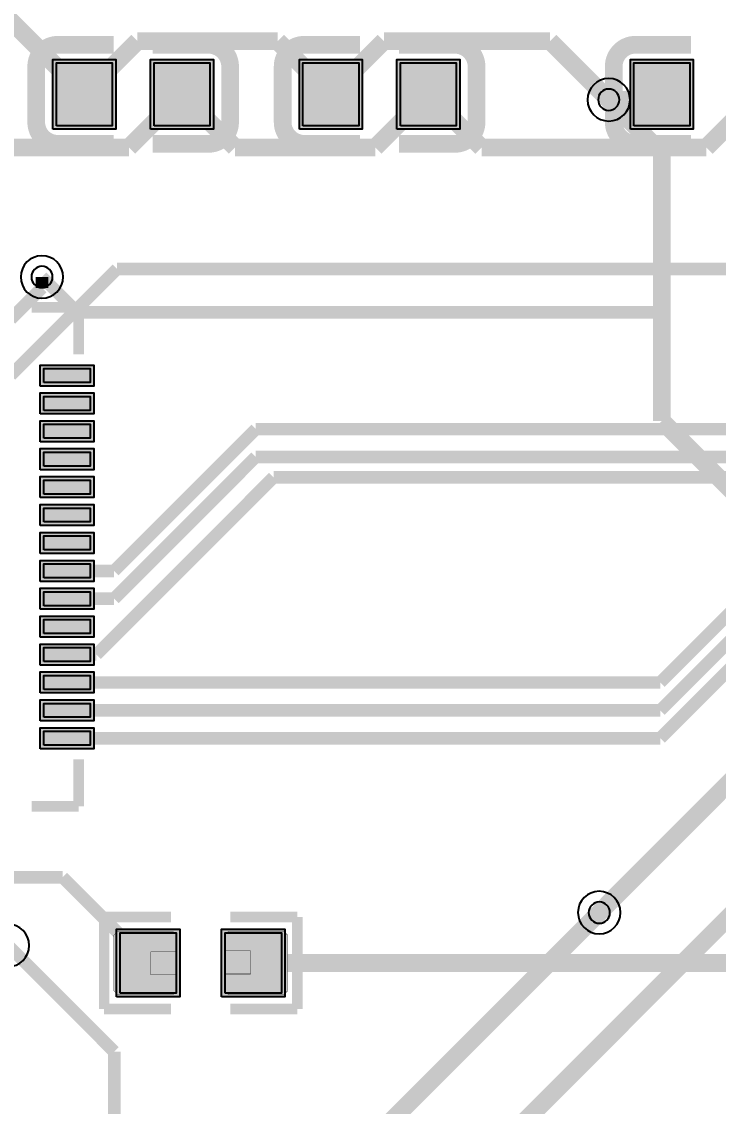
# Model space of a CAD drawing. Header units: millimetres. Extents: x 15 to 87.1, y 6.4 to 62.
# Drawn here: x 50.52 to 60.51, y 38.33 to 53.88 of the extents above; entities that cross this region are included whole.
import ezdxf

# ---------------------------------------------------------------- set-up
doc = ezdxf.new("R2010")
doc.units = ezdxf.units.MM
doc.header["$MEASUREMENT"] = 0
for name, color, linetype, true_color in [('Bottom-Layer', 7, 'Continuous', 0x0000ff), ('Hole-Layer', 7, 'Continuous', 0x222222), ('Multi-Layer', 7, 'Continuous', 0xc0c0c0), ('Top-Layer', 7, 'Continuous', 0xff0000), ('Top-Paste-Mask-Layer', 7, 'Continuous', 0x808080), ('Top-Silkscreen-Layer', 7, 'Continuous', 0xffcc00), ('Top-Solder-Mask-Layer', 7, 'Continuous', 0x800080)]:
    doc.layers.add(name, color=color, linetype=linetype, true_color=true_color)

msp = doc.modelspace()

# ---------------------------------------------------------------- hatches: boundary and pattern name
at = {"layer": 'Top-Layer'}
for points in [[(51.017, 52.387), (51.017, 53.287), (51.817, 53.287), (51.817, 52.387)], [(52.417, 52.387), (52.417, 53.287), (53.217, 53.287), (53.217, 52.387)], [(54.551, 52.387), (54.551, 53.287), (55.351, 53.287), (55.351, 52.387)], [(55.951, 52.387), (55.951, 53.287), (56.751, 53.287), (56.751, 52.387)], [(59.299, 52.387), (59.299, 53.287), (60.099, 53.287), (60.099, 52.387)], [(50.835, 48.707), (50.835, 48.907), (51.5, 48.907), (51.5, 48.707)], [(50.835, 48.307), (50.835, 48.507), (51.5, 48.507), (51.5, 48.307)], [(50.835, 47.907), (50.835, 48.107), (51.5, 48.107), (51.5, 47.907)], [(50.835, 47.507), (50.835, 47.707), (51.5, 47.707), (51.5, 47.507)], [(50.835, 47.107), (50.835, 47.307), (51.5, 47.307), (51.5, 47.107)], [(50.835, 46.707), (50.835, 46.907), (51.5, 46.907), (51.5, 46.707)], [(50.835, 46.307), (50.835, 46.507), (51.5, 46.507), (51.5, 46.307)], [(50.835, 45.907), (50.835, 46.107), (51.5, 46.107), (51.5, 45.907)], [(50.835, 45.507), (50.835, 45.707), (51.5, 45.707), (51.5, 45.507)], [(50.835, 45.107), (50.835, 45.307), (51.5, 45.307), (51.5, 45.107)], [(50.835, 44.707), (50.835, 44.907), (51.5, 44.907), (51.5, 44.707)], [(50.835, 44.307), (50.835, 44.507), (51.5, 44.507), (51.5, 44.307)], [(50.835, 43.907), (50.835, 44.107), (51.5, 44.107), (51.5, 43.907)], [(50.835, 43.507), (50.835, 43.707), (51.5, 43.707), (51.5, 43.507)], [(51.93, 39.954), (51.93, 40.818), (52.736, 40.818), (52.736, 39.954)], [(53.436, 39.954), (53.436, 40.818), (54.243, 40.818), (54.243, 39.954)]]:
    msp.add_hatch(color=256, dxfattribs=at).paths.add_polyline_path(points)
at = {"layer": 'Top-Paste-Mask-Layer'}
for points in [[(51.017, 52.387), (51.017, 53.287), (51.817, 53.287), (51.817, 52.387)], [(52.417, 52.387), (52.417, 53.287), (53.217, 53.287), (53.217, 52.387)], [(54.551, 52.387), (54.551, 53.287), (55.351, 53.287), (55.351, 52.387)], [(55.951, 52.387), (55.951, 53.287), (56.751, 53.287), (56.751, 52.387)], [(59.299, 52.387), (59.299, 53.287), (60.099, 53.287), (60.099, 52.387)], [(51.5, 48.707), (50.835, 48.707), (50.835, 48.907), (51.5, 48.907)], [(51.5, 48.707), (50.835, 48.707), (50.835, 48.907), (51.5, 48.907)], [(51.5, 48.307), (50.835, 48.307), (50.835, 48.507), (51.5, 48.507)], [(51.5, 48.307), (50.835, 48.307), (50.835, 48.507), (51.5, 48.507)], [(51.5, 47.907), (50.835, 47.907), (50.835, 48.107), (51.5, 48.107)], [(51.5, 47.907), (50.835, 47.907), (50.835, 48.107), (51.5, 48.107)], [(51.5, 47.507), (50.835, 47.507), (50.835, 47.707), (51.5, 47.707)], [(51.5, 47.507), (50.835, 47.507), (50.835, 47.707), (51.5, 47.707)], [(51.5, 47.107), (50.835, 47.107), (50.835, 47.307), (51.5, 47.307)], [(51.5, 47.107), (50.835, 47.107), (50.835, 47.307), (51.5, 47.307)], [(51.5, 46.707), (50.835, 46.707), (50.835, 46.907), (51.5, 46.907)], [(51.5, 46.707), (50.835, 46.707), (50.835, 46.907), (51.5, 46.907)], [(51.5, 46.307), (50.835, 46.307), (50.835, 46.507), (51.5, 46.507)], [(51.5, 46.307), (50.835, 46.307), (50.835, 46.507), (51.5, 46.507)], [(51.5, 45.907), (50.835, 45.907), (50.835, 46.107), (51.5, 46.107)], [(51.5, 45.907), (50.835, 45.907), (50.835, 46.107), (51.5, 46.107)], [(51.5, 45.507), (50.835, 45.507), (50.835, 45.707), (51.5, 45.707)], [(51.5, 45.507), (50.835, 45.507), (50.835, 45.707), (51.5, 45.707)], [(51.5, 45.107), (50.835, 45.107), (50.835, 45.307), (51.5, 45.307)], [(51.5, 45.107), (50.835, 45.107), (50.835, 45.307), (51.5, 45.307)], [(51.5, 44.707), (50.835, 44.707), (50.835, 44.907), (51.5, 44.907)], [(51.5, 44.707), (50.835, 44.707), (50.835, 44.907), (51.5, 44.907)], [(51.5, 44.307), (50.835, 44.307), (50.835, 44.507), (51.5, 44.507)], [(51.5, 44.307), (50.835, 44.307), (50.835, 44.507), (51.5, 44.507)], [(51.5, 43.907), (50.835, 43.907), (50.835, 44.107), (51.5, 44.107)], [(51.5, 43.907), (50.835, 43.907), (50.835, 44.107), (51.5, 44.107)], [(51.5, 43.507), (50.835, 43.507), (50.835, 43.707), (51.5, 43.707)], [(51.5, 43.507), (50.835, 43.507), (50.835, 43.707), (51.5, 43.707)], [(51.891, 39.936), (51.841, 39.986), (51.841, 40.786), (51.891, 40.836), (52.691, 40.836), (52.741, 40.786), (52.741, 40.544), (52.371, 40.544), (52.371, 40.214), (52.741, 40.214), (52.741, 39.986), (52.691, 39.936)], [(51.891, 39.936), (51.841, 39.986), (51.841, 40.786), (51.891, 40.836), (52.691, 40.836), (52.741, 40.786), (52.741, 40.544), (52.371, 40.544), (52.371, 40.214), (52.741, 40.214), (52.741, 39.986), (52.691, 39.936)], [(54.281, 40.836), (54.331, 40.786), (54.331, 39.986), (54.281, 39.936), (53.481, 39.936), (53.431, 39.986), (53.431, 40.228), (53.801, 40.228), (53.801, 40.558), (53.431, 40.558), (53.431, 40.786), (53.481, 40.836)], [(54.281, 40.836), (54.331, 40.786), (54.331, 39.986), (54.281, 39.936), (53.481, 39.936), (53.431, 39.986), (53.431, 40.228), (53.801, 40.228), (53.801, 40.558), (53.431, 40.558), (53.431, 40.786), (53.481, 40.836)]]:
    msp.add_hatch(color=256, dxfattribs=at).paths.add_polyline_path(points)
at = {"layer": 'Top-Solder-Mask-Layer'}
for points in [[(50.966, 52.336), (50.966, 53.338), (51.868, 53.338), (51.868, 52.336)], [(52.366, 52.336), (52.366, 53.338), (53.268, 53.338), (53.268, 52.336)], [(54.5, 52.336), (54.5, 53.338), (55.402, 53.338), (55.402, 52.336)], [(55.9, 52.336), (55.9, 53.338), (56.802, 53.338), (56.802, 52.336)], [(59.248, 52.336), (59.248, 53.338), (60.15, 53.338), (60.15, 52.336)], [(50.785, 48.656), (50.785, 48.957), (51.551, 48.957), (51.551, 48.656)], [(50.785, 48.256), (50.785, 48.557), (51.551, 48.557), (51.551, 48.256)], [(50.785, 47.856), (50.785, 48.157), (51.551, 48.157), (51.551, 47.856)], [(50.785, 47.456), (50.785, 47.758), (51.551, 47.758), (51.551, 47.456)], [(50.785, 47.056), (50.785, 47.357), (51.551, 47.357), (51.551, 47.056)], [(50.785, 46.656), (50.785, 46.957), (51.551, 46.957), (51.551, 46.656)], [(50.785, 46.256), (50.785, 46.557), (51.551, 46.557), (51.551, 46.256)], [(50.785, 45.856), (50.785, 46.157), (51.551, 46.157), (51.551, 45.856)], [(50.785, 45.456), (50.785, 45.758), (51.551, 45.758), (51.551, 45.456)], [(50.785, 45.056), (50.785, 45.357), (51.551, 45.357), (51.551, 45.056)], [(50.785, 44.656), (50.785, 44.957), (51.551, 44.957), (51.551, 44.656)], [(50.785, 44.256), (50.785, 44.557), (51.551, 44.557), (51.551, 44.256)], [(50.785, 43.856), (50.785, 44.157), (51.551, 44.157), (51.551, 43.856)], [(50.785, 43.456), (50.785, 43.758), (51.551, 43.758), (51.551, 43.456)], [(51.879, 39.903), (51.879, 40.869), (52.787, 40.869), (52.787, 39.903)], [(53.385, 39.903), (53.385, 40.869), (54.294, 40.869), (54.294, 39.903)]]:
    msp.add_hatch(color=256, dxfattribs=at).paths.add_polyline_path(points)

# ---------------------------------------------------------------- linework, layer by layer
at = {"layer": 'Bottom-Layer'}
for points, const_width in [([(59.699, 51.997), (58.937, 52.759)], 0.254), ([(59.699, 48.155), (59.699, 51.997)], 0.254), ([(51.317, 49.711), (50.809, 50.219)], 0.18), ([(59.699, 49.711), (51.317, 49.711)], 0.18), ([(62.215, 45.639), (59.699, 48.155)], 0.254), ([(65.039, 45.426), (55.387, 35.774)], 0.254), ([(58.801, 41.108), (52.705, 35.012)], 0.254)]:
    msp.add_lwpolyline(points, dxfattribs=dict(at, const_width=const_width))
at = {"layer": 'Hole-Layer'}
for points in [[(58.785, 52.759, 1), (59.09, 52.759), (59.09, 52.759, 1), (58.785, 52.759)], [(50.657, 50.219, 1), (50.962, 50.219), (50.962, 50.219, 1), (50.657, 50.219)], [(58.649, 41.108, 1), (58.954, 41.108), (58.954, 41.108, 1), (58.649, 41.108)]]:
    msp.add_lwpolyline(points, format="xyb", dxfattribs=at)
at = {"layer": 'Multi-Layer'}
for points in [[(58.632, 52.759, 1), (59.242, 52.759), (59.242, 52.759, 1), (58.632, 52.759)], [(50.504, 50.219, 1), (51.114, 50.219), (51.114, 50.219, 1), (50.504, 50.219)], [(58.496, 41.108, 1), (59.106, 41.108), (59.106, 41.108, 1), (58.496, 41.108)], [(50.017, 40.638, 1), (50.627, 40.638), (50.627, 40.638, 1), (50.017, 40.638)]]:
    msp.add_lwpolyline(points, format="xyb", dxfattribs=at)
at = {"layer": 'Top-Layer'}
for points, const_width in [([(51.417, 52.837), (50.147, 54.107)], 0.254), ([(52.179, 53.599), (51.417, 52.837)], 0.254), ([(54.189, 53.599), (52.179, 53.599)], 0.254), ([(54.951, 52.837), (54.189, 53.599)], 0.254), ([(55.713, 53.599), (54.951, 52.837)], 0.254), ([(58.097, 53.599), (55.713, 53.599)], 0.254), ([(58.937, 52.759), (58.097, 53.599)], 0.254), ([(52.817, 52.837), (52.055, 52.075)], 0.254), ([(53.579, 52.075), (52.817, 52.837)], 0.254), ([(56.351, 52.837), (55.589, 52.075)], 0.254), ([(57.113, 52.075), (56.351, 52.837)], 0.254), ([(58.937, 52.759), (59.621, 52.759)], 0.254), ([(59.621, 52.759), (59.699, 52.837)], 0.254), ([(61.099, 52.837), (60.337, 52.075)], 0.254), ([(52.055, 52.075), (50.045, 52.075)], 0.254), ([(55.589, 52.075), (53.579, 52.075)], 0.254), ([(60.337, 52.075), (57.113, 52.075)], 0.254), ([(50.361, 48.809), (51.885, 50.334)], 0.18), ([(51.885, 50.334), (70.131, 50.334)], 0.18), ([(50.809, 50.219), (50.809, 50.063)], 0.18), ([(50.809, 50.063), (50.361, 49.614)], 0.18), ([(51.844, 46.006), (53.876, 48.038)], 0.18), ([(53.876, 48.038), (62.004, 48.038)], 0.18), ([(51.844, 45.607), (53.876, 47.639)], 0.18), ([(53.876, 47.639), (62.512, 47.639)], 0.18), ([(51.59, 44.807), (54.13, 47.347)], 0.18), ([(54.13, 47.347), (63.02, 47.347)], 0.18), ([(59.676, 44.406), (62.216, 46.946)], 0.18), ([(59.676, 44.006), (62.216, 46.546)], 0.18), ([(59.676, 43.607), (62.216, 46.147)], 0.18), ([(51.168, 46.006), (51.844, 46.006)], 0.18), ([(51.168, 45.607), (51.844, 45.607)], 0.18), ([(51.168, 44.807), (51.59, 44.807)], 0.18), ([(62.357, 44.664), (58.801, 41.108)], 0.254), ([(51.168, 44.406), (59.676, 44.406)], 0.18), ([(51.168, 44.006), (59.676, 44.006)], 0.18), ([(51.168, 43.607), (59.676, 43.607)], 0.18), ([(50.322, 41.615), (51.104, 41.615)], 0.18), ([(51.104, 41.615), (52.333, 40.386)], 0.18), ([(50.322, 40.638), (51.846, 39.114)], 0.18), ([(61.11, 40.386), (53.839, 40.386)], 0.254), ([(51.846, 39.114), (51.846, 37.267)], 0.18)]:
    msp.add_lwpolyline(points, dxfattribs=dict(at, const_width=const_width))
for points in [[(51.017, 52.387), (51.017, 53.287), (51.817, 53.287), (51.817, 52.387)], [(52.417, 52.387), (52.417, 53.287), (53.217, 53.287), (53.217, 52.387)], [(54.551, 52.387), (54.551, 53.287), (55.351, 53.287), (55.351, 52.387)], [(55.951, 52.387), (55.951, 53.287), (56.751, 53.287), (56.751, 52.387)], [(59.299, 52.387), (59.299, 53.287), (60.099, 53.287), (60.099, 52.387)], [(50.835, 48.707), (50.835, 48.907), (51.5, 48.907), (51.5, 48.707)], [(50.835, 48.307), (50.835, 48.507), (51.5, 48.507), (51.5, 48.307)], [(50.835, 47.907), (50.835, 48.107), (51.5, 48.107), (51.5, 47.907)], [(50.835, 47.507), (50.835, 47.707), (51.5, 47.707), (51.5, 47.507)], [(50.835, 47.107), (50.835, 47.307), (51.5, 47.307), (51.5, 47.107)], [(50.835, 46.707), (50.835, 46.907), (51.5, 46.907), (51.5, 46.707)], [(50.835, 46.307), (50.835, 46.507), (51.5, 46.507), (51.5, 46.307)], [(50.835, 45.907), (50.835, 46.107), (51.5, 46.107), (51.5, 45.907)], [(50.835, 45.507), (50.835, 45.707), (51.5, 45.707), (51.5, 45.507)], [(50.835, 45.107), (50.835, 45.307), (51.5, 45.307), (51.5, 45.107)], [(50.835, 44.707), (50.835, 44.907), (51.5, 44.907), (51.5, 44.707)], [(50.835, 44.307), (50.835, 44.507), (51.5, 44.507), (51.5, 44.307)], [(50.835, 43.907), (50.835, 44.107), (51.5, 44.107), (51.5, 43.907)], [(50.835, 43.507), (50.835, 43.707), (51.5, 43.707), (51.5, 43.507)], [(51.93, 39.954), (51.93, 40.818), (52.736, 40.818), (52.736, 39.954)], [(53.436, 39.954), (53.436, 40.818), (54.243, 40.818), (54.243, 39.954)]]:
    msp.add_lwpolyline(points, close=True, dxfattribs=at)
at = {"layer": 'Top-Paste-Mask-Layer'}
for points in [[(51.017, 52.387), (51.017, 53.287), (51.817, 53.287), (51.817, 52.387)], [(52.417, 52.387), (52.417, 53.287), (53.217, 53.287), (53.217, 52.387)], [(54.551, 52.387), (54.551, 53.287), (55.351, 53.287), (55.351, 52.387)], [(55.951, 52.387), (55.951, 53.287), (56.751, 53.287), (56.751, 52.387)], [(59.299, 52.387), (59.299, 53.287), (60.099, 53.287), (60.099, 52.387)]]:
    msp.add_lwpolyline(points, close=True, dxfattribs=at)
at = {"layer": 'Top-Paste-Mask-Layer', "const_width": 0.00508}
for points in [[(51.5, 48.707), (50.835, 48.707), (50.835, 48.907), (51.5, 48.907)], [(51.5, 48.707), (50.835, 48.707), (50.835, 48.907), (51.5, 48.907)], [(51.5, 48.307), (50.835, 48.307), (50.835, 48.507), (51.5, 48.507)], [(51.5, 48.307), (50.835, 48.307), (50.835, 48.507), (51.5, 48.507)], [(51.5, 47.907), (50.835, 47.907), (50.835, 48.107), (51.5, 48.107)], [(51.5, 47.907), (50.835, 47.907), (50.835, 48.107), (51.5, 48.107)], [(51.5, 47.507), (50.835, 47.507), (50.835, 47.707), (51.5, 47.707)], [(51.5, 47.507), (50.835, 47.507), (50.835, 47.707), (51.5, 47.707)], [(51.5, 47.107), (50.835, 47.107), (50.835, 47.307), (51.5, 47.307)], [(51.5, 47.107), (50.835, 47.107), (50.835, 47.307), (51.5, 47.307)], [(51.5, 46.707), (50.835, 46.707), (50.835, 46.907), (51.5, 46.907)], [(51.5, 46.707), (50.835, 46.707), (50.835, 46.907), (51.5, 46.907)], [(51.5, 46.307), (50.835, 46.307), (50.835, 46.507), (51.5, 46.507)], [(51.5, 46.307), (50.835, 46.307), (50.835, 46.507), (51.5, 46.507)], [(51.5, 45.907), (50.835, 45.907), (50.835, 46.107), (51.5, 46.107)], [(51.5, 45.907), (50.835, 45.907), (50.835, 46.107), (51.5, 46.107)], [(51.5, 45.507), (50.835, 45.507), (50.835, 45.707), (51.5, 45.707)], [(51.5, 45.507), (50.835, 45.507), (50.835, 45.707), (51.5, 45.707)], [(51.5, 45.107), (50.835, 45.107), (50.835, 45.307), (51.5, 45.307)], [(51.5, 45.107), (50.835, 45.107), (50.835, 45.307), (51.5, 45.307)], [(51.5, 44.707), (50.835, 44.707), (50.835, 44.907), (51.5, 44.907)], [(51.5, 44.707), (50.835, 44.707), (50.835, 44.907), (51.5, 44.907)], [(51.5, 44.307), (50.835, 44.307), (50.835, 44.507), (51.5, 44.507)], [(51.5, 44.307), (50.835, 44.307), (50.835, 44.507), (51.5, 44.507)], [(51.5, 43.907), (50.835, 43.907), (50.835, 44.107), (51.5, 44.107)], [(51.5, 43.907), (50.835, 43.907), (50.835, 44.107), (51.5, 44.107)], [(51.5, 43.507), (50.835, 43.507), (50.835, 43.707), (51.5, 43.707)], [(51.5, 43.507), (50.835, 43.507), (50.835, 43.707), (51.5, 43.707)], [(51.891, 39.936), (51.841, 39.986), (51.841, 40.786), (51.891, 40.836), (52.691, 40.836), (52.741, 40.786), (52.741, 40.544), (52.371, 40.544), (52.371, 40.214), (52.741, 40.214), (52.741, 39.986), (52.691, 39.936)], [(51.891, 39.936), (51.841, 39.986), (51.841, 40.786), (51.891, 40.836), (52.691, 40.836), (52.741, 40.786), (52.741, 40.544), (52.371, 40.544), (52.371, 40.214), (52.741, 40.214), (52.741, 39.986), (52.691, 39.936)], [(54.281, 40.836), (54.331, 40.786), (54.331, 39.986), (54.281, 39.936), (53.481, 39.936), (53.431, 39.986), (53.431, 40.228), (53.801, 40.228), (53.801, 40.558), (53.431, 40.558), (53.431, 40.786), (53.481, 40.836)], [(54.281, 40.836), (54.331, 40.786), (54.331, 39.986), (54.281, 39.936), (53.481, 39.936), (53.431, 39.986), (53.431, 40.228), (53.801, 40.228), (53.801, 40.558), (53.431, 40.558), (53.431, 40.786), (53.481, 40.836)]]:
    msp.add_lwpolyline(points, close=True, dxfattribs=at)
at = {"layer": 'Top-Silkscreen-Layer', "const_width": 0.254}
for points in [[(50.727, 53.237, -0.414), (51.037, 53.547)], [(50.727, 53.237, -0.414), (51.037, 53.547)], [(53.197, 53.547, -0.414), (53.507, 53.237)], [(53.197, 53.547, -0.414), (53.507, 53.237)], [(54.261, 53.237, -0.414), (54.571, 53.547)], [(54.261, 53.237, -0.414), (54.571, 53.547)], [(56.731, 53.547, -0.414), (57.041, 53.237)], [(56.731, 53.547, -0.414), (57.041, 53.237)], [(59.009, 53.237, -0.414), (59.319, 53.547)], [(59.009, 53.237, -0.414), (59.319, 53.547)], [(51.037, 52.127, -0.414), (50.727, 52.437)], [(51.037, 52.127, -0.414), (50.727, 52.437)], [(53.507, 52.437, -0.414), (53.197, 52.127)], [(53.507, 52.437, -0.414), (53.197, 52.127)], [(54.571, 52.127, -0.414), (54.261, 52.437)], [(54.571, 52.127, -0.414), (54.261, 52.437)], [(57.041, 52.437, -0.414), (56.731, 52.127)], [(57.041, 52.437, -0.414), (56.731, 52.127)], [(59.319, 52.127, -0.414), (59.009, 52.437)], [(59.319, 52.127, -0.414), (59.009, 52.437)]]:
    msp.add_lwpolyline(points, format="xyb", dxfattribs=at)
at = {"layer": 'Top-Silkscreen-Layer'}
for points, const_width in [([(51.837, 53.547), (51.037, 53.547)], 0.254), ([(51.837, 53.547), (51.037, 53.547)], 0.254), ([(52.397, 53.547), (53.197, 53.547)], 0.254), ([(52.397, 53.547), (53.197, 53.547)], 0.254), ([(55.371, 53.547), (54.571, 53.547)], 0.254), ([(55.371, 53.547), (54.571, 53.547)], 0.254), ([(55.931, 53.547), (56.731, 53.547)], 0.254), ([(55.931, 53.547), (56.731, 53.547)], 0.254), ([(60.119, 53.547), (59.319, 53.547)], 0.254), ([(60.119, 53.547), (59.319, 53.547)], 0.254), ([(50.727, 52.437), (50.727, 53.237)], 0.254), ([(50.727, 52.437), (50.727, 53.237)], 0.254), ([(53.507, 53.237), (53.507, 52.437)], 0.254), ([(53.507, 53.237), (53.507, 52.437)], 0.254), ([(54.261, 52.437), (54.261, 53.237)], 0.254), ([(54.261, 52.437), (54.261, 53.237)], 0.254), ([(57.041, 53.237), (57.041, 52.437)], 0.254), ([(57.041, 53.237), (57.041, 52.437)], 0.254), ([(59.009, 52.437), (59.009, 53.237)], 0.254), ([(59.009, 52.437), (59.009, 53.237)], 0.254), ([(51.837, 52.127), (51.037, 52.127)], 0.254), ([(51.837, 52.127), (51.037, 52.127)], 0.254), ([(52.397, 52.127), (53.197, 52.127)], 0.254), ([(52.397, 52.127), (53.197, 52.127)], 0.254), ([(55.371, 52.127), (54.571, 52.127)], 0.254), ([(55.371, 52.127), (54.571, 52.127)], 0.254), ([(55.931, 52.127), (56.731, 52.127)], 0.254), ([(55.931, 52.127), (56.731, 52.127)], 0.254), ([(60.119, 52.127), (59.319, 52.127)], 0.254), ([(60.119, 52.127), (59.319, 52.127)], 0.254), ([(50.663, 49.783), (51.337, 49.783)], 0.152), ([(50.663, 49.783), (51.337, 49.783)], 0.152), ([(51.337, 49.783), (51.337, 49.109)], 0.152), ([(51.337, 49.783), (51.337, 49.109)], 0.152), ([(51.337, 42.63), (51.337, 43.304)], 0.152), ([(51.337, 42.63), (51.337, 43.304)], 0.152), ([(50.663, 42.63), (51.337, 42.63)], 0.152), ([(50.663, 42.63), (51.337, 42.63)], 0.152), ([(51.701, 39.725), (51.701, 41.047)], 0.152), ([(51.701, 41.047), (52.66, 41.047)], 0.152), ([(51.701, 39.725), (51.701, 41.047)], 0.152), ([(51.701, 41.047), (52.66, 41.047)], 0.152), ([(54.471, 41.047), (53.512, 41.047)], 0.152), ([(54.471, 41.047), (53.512, 41.047)], 0.152), ([(54.471, 39.725), (54.471, 41.047)], 0.152), ([(54.471, 39.725), (54.471, 41.047)], 0.152), ([(52.66, 39.725), (51.701, 39.725)], 0.152), ([(52.66, 39.725), (51.701, 39.725)], 0.152), ([(53.512, 39.725), (54.471, 39.725)], 0.152), ([(53.512, 39.725), (54.471, 39.725)], 0.152)]:
    msp.add_lwpolyline(points, dxfattribs=dict(at, const_width=const_width))
at = {"layer": 'Top-Solder-Mask-Layer'}
for points in [[(50.966, 52.336), (50.966, 53.338), (51.868, 53.338), (51.868, 52.336)], [(52.366, 52.336), (52.366, 53.338), (53.268, 53.338), (53.268, 52.336)], [(54.5, 52.336), (54.5, 53.338), (55.402, 53.338), (55.402, 52.336)], [(55.9, 52.336), (55.9, 53.338), (56.802, 53.338), (56.802, 52.336)], [(59.248, 52.336), (59.248, 53.338), (60.15, 53.338), (60.15, 52.336)], [(50.785, 48.656), (50.785, 48.957), (51.551, 48.957), (51.551, 48.656)], [(50.785, 48.256), (50.785, 48.557), (51.551, 48.557), (51.551, 48.256)], [(50.785, 47.856), (50.785, 48.157), (51.551, 48.157), (51.551, 47.856)], [(50.785, 47.456), (50.785, 47.758), (51.551, 47.758), (51.551, 47.456)], [(50.785, 47.056), (50.785, 47.357), (51.551, 47.357), (51.551, 47.056)], [(50.785, 46.656), (50.785, 46.957), (51.551, 46.957), (51.551, 46.656)], [(50.785, 46.256), (50.785, 46.557), (51.551, 46.557), (51.551, 46.256)], [(50.785, 45.856), (50.785, 46.157), (51.551, 46.157), (51.551, 45.856)], [(50.785, 45.456), (50.785, 45.758), (51.551, 45.758), (51.551, 45.456)], [(50.785, 45.056), (50.785, 45.357), (51.551, 45.357), (51.551, 45.056)], [(50.785, 44.656), (50.785, 44.957), (51.551, 44.957), (51.551, 44.656)], [(50.785, 44.256), (50.785, 44.557), (51.551, 44.557), (51.551, 44.256)], [(50.785, 43.856), (50.785, 44.157), (51.551, 44.157), (51.551, 43.856)], [(50.785, 43.456), (50.785, 43.758), (51.551, 43.758), (51.551, 43.456)], [(51.879, 39.903), (51.879, 40.869), (52.787, 40.869), (52.787, 39.903)], [(53.385, 39.903), (53.385, 40.869), (54.294, 40.869), (54.294, 39.903)]]:
    msp.add_lwpolyline(points, close=True, dxfattribs=at)

doc.saveas('drawing.dxf')
